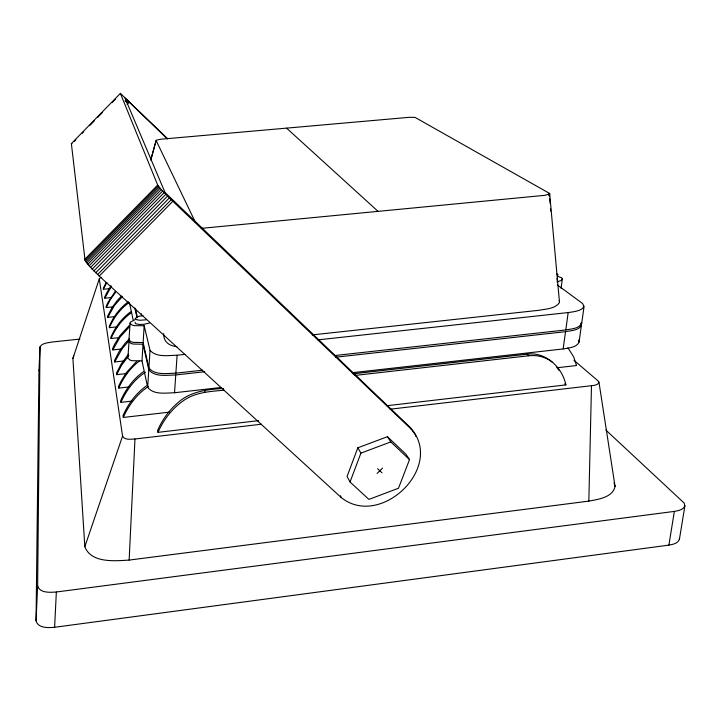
<?xml version="1.0" encoding="UTF-8"?>
<svg xmlns="http://www.w3.org/2000/svg" width="721" height="721" viewBox="0 0 721 721"><rect width="100%" height="100%" fill="white"/><g stroke="black" fill="none" stroke-linecap="round" stroke-linejoin="round"><path stroke-width="1.08" d="M605.802 430.013L684.139 503.033L684.896 505.926L679.389 539.443C677.848 543.571 672.711 544.436 668.89 545.121L54.616 627.279C48.433 627.838 37.834 628.397 36.05 620.709L37.636 585.758L40.006 346.882C42.197 342.908 47.974 342.881 51.975 342.042L79.896 339.068M36.05 620.709L38.97 370.585L40.006 346.882M73.758 355.958L72.902 358.427L84.826 546.698C91.143 563.281 114.639 560.956 129.14 560.082L588.832 501.113L591.481 385.699C593.762 385.636 601.386 384.284 597.952 380.796L573.979 360.32M129.14 560.082L134.971 438.981L261.408 424.227M54.616 627.279L56.346 591.995L674.369 511.396C678.155 510.702 683.283 509.981 684.896 505.926M129.095 340.591L127.851 358.211L130.014 360.076L132.304 360.698L141.983 360.888L147.67 387.285C153.528 395.135 165.875 392.918 174.527 392.747L221.437 387.456M202.691 370.188L175.87 373.163C167.191 373.298 154.97 375.605 148.905 367.962L143.128 342.547L133.412 342.394L131.123 341.799L128.942 340.006L130.186 322.323L135.007 319.682M141.983 360.888L143.028 344.214L133.313 344.061L131.015 343.466L128.843 341.664M143.128 342.547L144.173 325.766L134.43 325.649L132.123 325.072L129.933 323.35M679.389 539.443L679.452 538.434M147.67 387.285L148.787 369.729L143.028 344.214M148.905 367.962L150.031 350.28L144.173 325.766M174.527 392.747L175.753 374.947L204.791 371.721M175.87 373.163L177.105 355.228L184.927 354.381M150.815 159.864L156.124 140.496A6.056 0.919 -4.5 0 1 156.367 140.144L160.873 139.216L409.258 117.316L414.566 117.361A5.903 0.874 -3.1 0 1 415.431 117.604L548.96 193.084L549.681 193.679L549.375 196.355M72.902 358.427L99.372 278.585L101.319 277.288M548.996 195.526L549.294 193.309L549.465 195.526M549.339 195.959L549.591 193.643M561.073 288.337L562.389 278.657L561.632 277.774L557.73 276.332M352.091 372.73L563.164 348.946L565.543 331.678C570.257 330.606 582.748 330.308 580.784 323.125M334.517 355.579L565.787 329.939L568.184 312.553C572.564 311.95 587.822 310.381 582.469 303.424L557.414 284.993M562.389 278.657L561.244 280.469L556.882 281.911M563.164 348.946C568.527 347.828 576.449 347.792 579.062 342.096L581.459 325.018M565.787 329.939C571.122 328.821 578.99 328.893 581.703 323.305L584.118 306.11M668.89 545.121L674.369 511.396M598.935 382.022L615.067 486.45C612.562 497.598 598.232 499.311 588.832 501.113M38.97 370.585L39.385 369.567M135.088 322.179L135.359 323.414L136.314 323.9L139.577 324.45L143.83 324.324L149.571 322.999M128.942 340.006L129.194 338.933M150.815 159.918L156.124 140.496L195.427 222.347M84.826 546.698L122.57 436.088L99.318 279.036M201.231 228.368L545.058 195.301L549.663 193.814M357.823 447.804L347.071 476.41L350.036 481.998L368.918 499.41L398.497 488.234L409.501 459.61L405.959 454.257L387.429 436.71L357.823 447.804L360.915 453.13L350.036 481.998M110.16 288.589L103.445 289.274L106.825 282.551M111.539 297.512L104.824 298.197L111.205 286.76M112.99 306.858L106.275 307.552L110.367 299.548L115.477 292.411M114.504 316.663L107.789 317.366L114.486 305.398L122.543 296.439M117.217 326.847L109.394 327.676C113.576 317.943 120.065 309.075 128.708 302.847M118.902 337.671L111.07 338.51C115.369 328.533 122.029 319.448 130.889 313.067M121.777 348.955L112.837 349.919L120.074 337.049L129.618 326.613M123.651 360.978L114.702 361.951L122.137 348.748L128.455 341.276M126.725 373.55L116.667 374.659L121.461 365.394L128.789 355.633M128.816 386.979L118.749 388.096C123.336 377.642 130.168 367.989 139.324 361.068M132.132 401.074L120.948 402.336C126.202 390.376 134.385 379.408 145.408 372.225M169.174 412.187L123.291 417.441C128.708 405.13 137.143 393.846 148.499 386.447M258.578 420.649L158.007 432.348C163.325 420.253 171.508 409.276 182.278 401.525C194.201 392.296 209.739 391.494 224.114 390.196M106.14 282.497L103.292 288.274L103.445 289.274M111.025 285.741L106.519 293.159L104.662 297.151L104.824 298.197M115.288 291.347L108.006 302.369L106.104 306.452L106.275 307.552M128.518 354.191L121.209 363.916L116.432 373.163L116.667 374.659M167.272 138.783L125.012 98.065L164.712 191.741L165.974 193.39L409.33 426.571C446.822 465.198 381.184 529.367 341.348 497.652L99.246 276.071L90.576 267.455L85.087 260.623L71.37 143.614L120.389 93.388L167.614 138.738M74.344 141.343L75.894 139.757M82.086 133.394L83.627 131.799M89.819 125.445L94.46 120.677M97.56 117.496L102.202 112.719M112.26 102.391L115.351 99.21M125.084 100.976L126.653 99.363M125.58 101.427L127.157 99.813M126.13 101.931L127.698 100.318M126.707 102.472L128.275 100.868M127.139 104.455L129.492 102.04M84.591 259.488L157.683 185.072L120.389 93.388M85.087 260.623L158.323 186.063L157.683 185.072M85.826 261.759L159.161 187.109L158.323 186.063M86.718 262.958L160.125 188.235L159.161 187.109M87.818 264.319L161.297 189.551L160.125 188.235M89.107 265.833L162.64 191.011L161.297 189.551M90.576 267.455L164.154 192.606L162.64 191.011M92.18 269.167L165.794 194.309L164.154 192.606M93.91 270.943L167.542 196.085L165.794 194.309M95.722 272.745L169.354 197.896L167.542 196.085M97.587 274.539L171.219 199.717L411.105 429.094M99.246 276.071L172.851 201.294M377.092 473.454L382.536 468.118M121.534 296.07L117.027 300.756L111.8 308.038L107.618 316.213L107.789 317.366M129.356 325.333L119.839 335.734L114.738 344.088L112.629 348.576L112.837 349.919M129.582 338.627L124.922 343.484L119.127 351.524L114.477 360.536L114.702 361.951M136.693 361.365L126.346 372.631L120.795 381.661L118.496 386.51L118.749 388.096M556.774 279.946L557.414 279.387L557.027 278.261M557.324 275.891L558.045 274.773L556.585 273.728M128.464 301.702C119.848 307.903 113.377 316.753 109.204 326.46L109.394 327.676M130.636 311.86C121.795 318.222 115.153 327.289 110.872 337.23L111.07 338.51M143.407 371.703C133.295 378.967 125.643 389.286 120.686 400.651L120.948 402.336M146.426 385.861C136.017 393.342 128.122 403.958 123.012 415.647L123.291 417.441M71.37 143.614L72.028 143.731M360.915 453.13L390.8 441.91L409.501 459.61M223.537 388.439C207.378 389.34 189.947 391.485 177.546 403.021C168.885 410.465 162.189 420.019 157.593 430.446L158.007 432.348M146.237 319.818L139.829 320.25L136.575 319.709L135.197 318.646L137.26 316.735L142.956 315.438M390.079 409.213L591.481 385.699M387.087 405.698L565.886 384.897C562.29 367.386 545.824 351.542 527.114 354.191L353.002 373.829M557.504 367.71L576.53 365.529L573.619 356.814L567.932 347.819M354.705 375.443L528.826 355.768C537.1 354.804 545.734 356.985 552.295 362.185M335.463 357.219L565.543 331.678M312.247 334.895L538.893 310.291C545.788 308.967 554.918 308.912 559.37 302.712A41.322 11.031 -1.5 0 0 559.172 300.711M317.889 339.87L568.184 312.553M56.346 591.995C50.191 592.455 39.655 593.302 37.636 585.758M134.971 438.981C131.06 439.08 124.616 440.45 122.57 436.088M177.105 355.228C168.39 355.345 156.295 357.715 150.031 350.28M175.753 374.947C167.065 375.082 154.844 377.38 148.787 369.729M176.852 346.684C169.462 345.927 163.442 342.033 163.64 333.652M286.57 128.131L378.21 211.514M564.669 383.788L565.886 384.897M527.114 354.191L528.826 355.768M377.606 468.722L382.022 472.85M169.354 197.896L171.219 199.717M409.33 426.571L415.269 434.556L415.9 436.502M556.405 366.61L558.865 370.243M387.429 436.71L390.8 441.91M578.395 340.132L579.062 342.096M340.393 495.751L341.348 497.652M614.04 482.845L615.067 486.45M204.557 390.584L205.143 392.341M141.325 313.815L141.848 316.005M135.404 308.543L137.387 317.258M134.818 307.903L137.044 317.745M129.447 302.667L133.196 320.079M581.568 322.35L581.703 323.305M549.681 193.895L559.442 301.702M549.726 198.852L550.078 203.286M550.511 208.838L550.691 211.055"/></g></svg>
